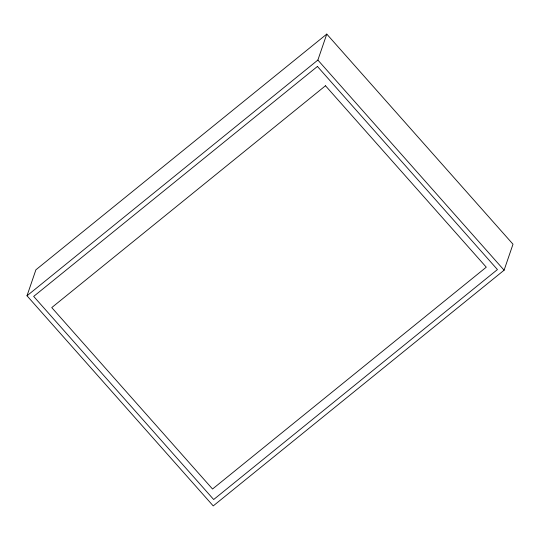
<?xml version="1.0" encoding="UTF-8"?>
<svg xmlns="http://www.w3.org/2000/svg" width="540" height="540" viewBox="0 0 540 540"><rect width="100%" height="100%" fill="white"/><g stroke="black" fill="none" stroke-linecap="round" stroke-linejoin="round"><path stroke-width="0.81" d="M27 295.785L35.897 269.804L326.774 34.088L513 244.215L504.104 270.196L213.226 505.913L27 295.785L317.878 60.062L326.774 34.088M317.878 60.062L504.104 270.196M317.432 66.46L33.676 296.413L213.678 499.514L497.435 269.568L317.432 66.46M325.485 85.759L51.752 307.591L212.537 489.017L486.277 267.185L325.485 85.759"/></g></svg>
